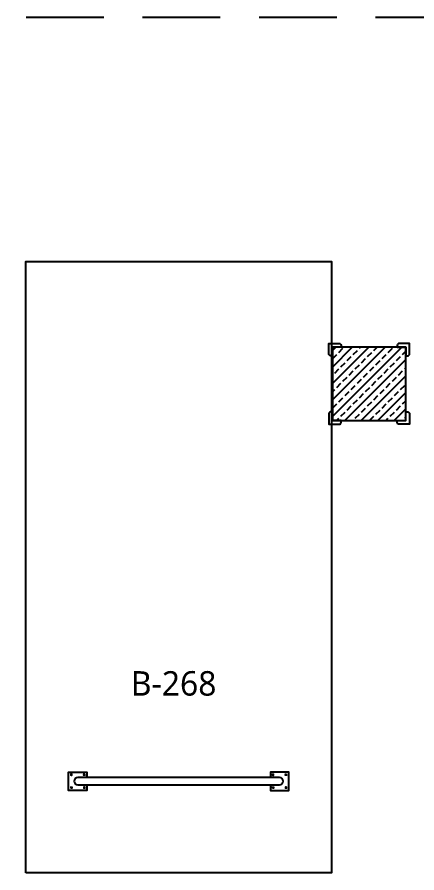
# Model space of a CAD drawing. Header units: millimetres. Extents: x -379292 to 1221486, y 92049 to 447512.
# Drawn here: x 145269 to 148538, y 212619 to 219619 of the extents above; entities that cross this region are included whole.
import ezdxf
from ezdxf.enums import TextEntityAlignment as Align

# ---------------------------------------------------------------- set-up
doc = ezdxf.new("R2010")
doc.units = ezdxf.units.MM
doc.linetypes.add('HIDDEN', pattern=[9.525, 6.35, -3.175])
for name, color, linetype in [('05_HATCH CONCRETE', 141, 'Continuous'), ('05_SYMBOL', 2, 'Continuous'), ('202-A-Y-MahalAd', 141, 'Continuous')]:
    doc.layers.add(name, color=color, linetype=linetype)
doc.styles.get("Standard").update_dxf_attribs({"font": 'segoeuil.ttf'})

# ---------------------------------------------------------------- blocks, each defined once
blk = doc.blocks.new('202_Vida')
at = {"color": 0, "linetype": 'ByBlock', "ltscale": 0.2}
for points in [[(0.96, 0), (-0.96, 0)], [(0, 0.96), (0, -0.96)]]:
    blk.add_lwpolyline(points, dxfattribs=at)
at = {"color": 0, "linetype": 'ByBlock'}
for radius in [0.42, 0.23, 0.155]:
    blk.add_circle((0, 0), radius, dxfattribs=at)
blk = doc.blocks.new('202_Stoper')
at = {"color": 0, "linetype": 'ByBlock'}
for points in [[(-750, -30), (-750, -75), (-900, -75), (-900, 75), (-750, 75), (-750, 30)], [(750, -30), (750, -75), (900, -75), (900, 75), (750, 75), (750, 30)]]:
    blk.add_lwpolyline(points, dxfattribs=at)
blk.add_lwpolyline([(825, -30, 1), (825, 30), (-825, 30, 1), (-825, -30)], format="xyb", close=True, dxfattribs=at)
at = {"color": 0, "linetype": 'ByBlock', "yscale": 10, "zscale": 10, "rotation": 180}
for p, xscale in [((-877, 53), -10), ((-772, 53), 10), ((772, 53), -10), ((877, 53), 10)]:
    blk.add_blockref('202_Vida', p, dxfattribs=dict(at, xscale=xscale))
at = {"color": 0, "linetype": 'ByBlock', "yscale": 10, "zscale": 10}
for p, xscale in [((-877, -52), 10), ((-772, -52), -10), ((772, -52), 10), ((877, -52), -10)]:
    blk.add_blockref('202_Vida', p, dxfattribs=dict(at, xscale=xscale))
blk = doc.blocks.new('202_Mahalblok')
at = {"color": 0, "linetype": 'ByBlock', "flags": 128}
blk.add_lwpolyline([(0, 0), (0, 5000), (2500, 5000), (2500, 0)], close=True, dxfattribs=at)
at = {"color": 252}
blk.add_blockref('202_Stoper', (1250, 750), dxfattribs=at)
at = {"color": 0, "linetype": 'ByBlock', "ltscale": 25}
blk.add_attdef('MAHALNO', text='', height=200, dxfattribs=at).set_placement((1208.7, 1390), align=Align.BOTTOM_CENTER)
blk = doc.blocks.new('bariyer')
at = {"color": 8, "ltscale": 25}
blk.add_lwpolyline([(0, -70), (15, -70, 0.414214), (30, -55), (30, 30), (-55, 30, 0.414214), (-70, 15), (-70, 0), (0, 0)], format="xyb", close=True, dxfattribs=at)
blk = doc.blocks.new('OtoParkBodrumKatMimari')
at = {"layer": '05_HATCH CONCRETE'}
h = blk.add_hatch(dxfattribs=at)
h.set_pattern_fill('ANSI33', color=8, scale=15, angle=180, style=0)
h.set_pattern_definition([(225, (905000, -3e-07), (67.351921, -67.351921), []), (225, (904932.65, -3e-07), (67.351921, -67.351921), [47.625, -23.8125])])
h.paths.add_polyline_path([(96800, 116100), (96200, 116100), (96200, 115500), (96800, 115500)])
at = {"color": 5}
blk.add_lwpolyline([(96800, 116100), (96200, 116100), (96200, 115500), (96800, 115500)], close=True, dxfattribs=at)
at = {"layer": '05_SYMBOL', "color": 252, "linetype": 'HIDDEN', "ltscale": 100}
blk.add_lwpolyline([(19400, 118800), (135650, 118800)], dxfattribs=at)
at = {"layer": '05_SYMBOL', "color": 8, "xscale": -1}
blk.add_blockref('bariyer', (96200, 116100), dxfattribs=at)
at = {"layer": '05_SYMBOL', "color": 8}
blk.add_blockref('bariyer', (96800, 116100), dxfattribs=at)
at = {"layer": '05_SYMBOL', "color": 8, "rotation": 180}
blk.add_blockref('bariyer', (96200, 115500), dxfattribs=at)
at = {"layer": '05_SYMBOL', "color": 8, "xscale": -1, "rotation": 180}
blk.add_blockref('bariyer', (96800, 115500), dxfattribs=at)
at = {"layer": '202-A-Y-MahalAd', "color": 8, "ltscale": 25}
blk.add_blockref('202_Mahalblok', (93692.5, 111800), dxfattribs=at).add_auto_attribs({'MAHALNO': 'B-268'})

msp = doc.modelspace()

# ---------------------------------------------------------------- block references
at = {"color": 8}
msp.add_blockref('OtoParkBodrumKatMimari', (51648, 100818.8), dxfattribs=at)

doc.saveas('drawing.dxf')
